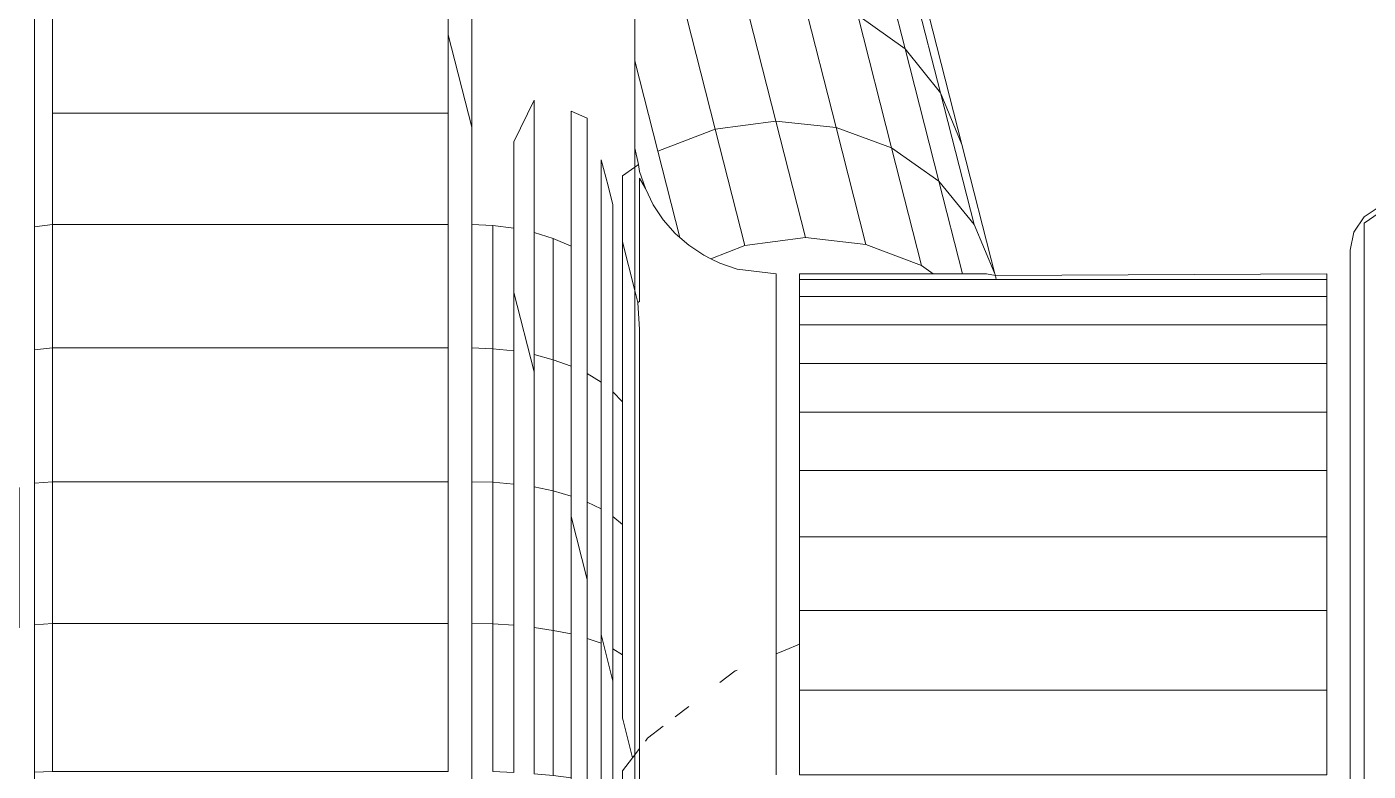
# Model space of a CAD drawing. Header units: millimetres. Extents: x 81693 to 98868, y 6565 to 11437.
# Drawn here: x 82773.831 to 82776.68, y 9038.367 to 9039.947 of the extents above; entities that cross this region are included whole.
import ezdxf

# ---------------------------------------------------------------- set-up
doc = ezdxf.new("R2010")
doc.units = ezdxf.units.MM
doc.layers.add('Moveis', color=1, linetype='Continuous', lineweight=9)
doc.layers.add('Parede Baixa', color=5, linetype='Continuous', lineweight=50)
doc.layers.add('Piso', color=55, linetype='Continuous')

# ---------------------------------------------------------------- blocks, each defined once
blk = doc.blocks.new('o')
at = {"layer": 'Moveis'}
for p, q in [((12553.032, 3257.1479), (12553.032, 3251.9879)), ((12553.3786, 3255.2505), (12553.3786, 3254.0492)), ((12554.8986, 3252.9781), (12554.8986, 3254.39)), ((12554.9279, 3254.2567), (12554.9279, 3254.0547)), ((12553.3321, 3254.1169), (12553.3321, 3253.8928)), ((12553.6786, 3253.9122), (12553.6786, 3254.092)), ((12553.7286, 3253.9122), (12553.7286, 3254.092)), ((12554.8486, 3253.9122), (12554.8486, 3254.092)), ((12552.103, 3253.773), (12552.103, 3254.0859)), ((12552.982, 3253.7706), (12552.982, 3254.0844)), ((12553.3522, 3254.0836), (12553.3737, 3254.0556)), ((12553.3737, 3254.0556), (12553.3535, 3253.9767)), ((12553.3737, 3254.0556), (12553.3786, 3254.0492)), ((12553.3786, 3254.0492), (12553.3885, 3254.0362)), ((12553.3786, 3254.0492), (12553.3786, 3253.0635)), ((12554.9279, 3254.0547), (12554.9279, 3253.8608)), ((12553.4009, 3254.0201), (12553.4055, 3254.0141)), ((12553.4055, 3254.0141), (12553.4391, 3253.9883)), ((12553.3535, 3253.9767), (12553.3522, 3253.9714)), ((12553.4644, 3253.9689), (12553.4932, 3253.9468)), ((12553.3321, 3253.8928), (12553.3069, 3253.7941)), ((12553.5594, 3253.896), (12553.5917, 3253.8712)), ((12553.6786, 3253.8352), (12553.6786, 3253.9122)), ((12553.7286, 3253.8145), (12553.7286, 3253.9122)), ((12554.8486, 3253.7427), (12554.8486, 3253.9122)), ((12553.5917, 3253.8712), (12553.5957, 3253.8695)), ((12553.6786, 3253.8352), (12553.6979, 3253.8272)), ((12553.6786, 3253.7515), (12553.6786, 3253.8352)), ((12554.9279, 3253.8608), (12554.9279, 3253.6781)), ((12553.6979, 3253.8272), (12553.7286, 3253.8145)), ((12553.7286, 3253.8145), (12553.7286, 3253.7615)), ((12552.103, 3253.4726), (12552.103, 3253.773)), ((12552.982, 3253.4694), (12552.982, 3253.7706)), ((12553.6786, 3253.7427), (12553.6786, 3253.7515)), ((12553.7286, 3253.7615), (12553.7286, 3253.7427)), ((12553.6786, 3253.6093), (12553.6786, 3253.7427)), ((12553.7286, 3253.5896), (12553.7286, 3253.7427)), ((12554.8486, 3253.5862), (12554.8486, 3253.7427)), ((12553.243, 3253.5433), (12553.2771, 3253.6769)), ((12554.9279, 3253.6781), (12554.9279, 3253.5093)), ((12553.6786, 3253.5862), (12553.6786, 3253.6093)), ((12553.6786, 3253.4453), (12553.6786, 3253.5862)), ((12553.7286, 3253.5862), (12553.7286, 3253.5896)), ((12553.7286, 3253.4453), (12553.7286, 3253.5862)), ((12554.8486, 3253.4453), (12554.8486, 3253.5862)), ((12554.9279, 3253.5093), (12554.9279, 3253.3573)), ((12552.103, 3253.1895), (12552.103, 3253.4726)), ((12552.982, 3253.1854), (12552.982, 3253.4694)), ((12553.6786, 3253.4119), (12553.6786, 3253.4453)), ((12553.7286, 3253.424), (12553.7286, 3253.4453)), ((12554.8486, 3253.322), (12554.8486, 3253.4453)), ((12553.6786, 3253.322), (12553.6786, 3253.4119)), ((12553.7286, 3253.3943), (12553.7286, 3253.424)), ((12553.7286, 3253.322), (12553.7286, 3253.3943)), ((12554.9279, 3253.3573), (12554.9279, 3253.2244)), ((12553.6786, 3253.2281), (12553.6786, 3253.322)), ((12553.7286, 3253.2184), (12553.7286, 3253.322)), ((12554.8486, 3253.2184), (12554.8486, 3253.322)), ((12553.1217, 3253.0679), (12553.1646, 3253.2362)), ((12553.6786, 3253.2184), (12553.6786, 3253.2281)), ((12553.6786, 3253.1918), (12553.6786, 3253.2184)), ((12553.7286, 3253.1853), (12553.7286, 3253.2184)), ((12554.8486, 3253.136), (12554.8486, 3253.2184)), ((12554.9279, 3253.2244), (12554.9279, 3253.1126)), ((12552.103, 3252.9282), (12552.103, 3253.1895)), ((12552.982, 3252.9233), (12552.982, 3253.1854)), ((12553.6786, 3253.136), (12553.6786, 3253.1918)), ((12553.7286, 3253.136), (12553.7286, 3253.1853)), ((12553.6786, 3253.0763), (12553.6786, 3253.136)), ((12553.7286, 3253.0763), (12553.7286, 3253.136)), ((12554.8486, 3253.0763), (12554.8486, 3253.136)), ((12554.9279, 3253.1126), (12554.9279, 3253.0238)), ((12553.6786, 3253.04), (12553.6786, 3253.0763)), ((12553.7286, 3253.04), (12553.7286, 3253.0763)), ((12554.8486, 3253.04), (12554.8486, 3253.0763)), ((12553.3786, 3252.8016), (12553.3786, 3253.0635)), ((12553.6786, 3253.0279), (12553.6786, 3253.04)), ((12553.7286, 3253.0279), (12553.7286, 3253.04)), ((12554.1466, 3253.04), (12554.1445, 3253.0318)), ((12554.8486, 3253.0279), (12554.8486, 3253.04)), ((12553.5957, 3253.0179), (12553.5594, 3253.0056)), ((12553.6259, 3253.0215), (12553.5957, 3253.0179)), ((12553.6786, 3253.0279), (12553.6259, 3253.0215)), ((12553.761, 3253.0279), (12553.7286, 3253.0279)), ((12553.8855, 3253.0279), (12553.761, 3253.0279)), ((12553.9924, 3253.0279), (12553.8855, 3253.0279)), ((12554.0122, 3253.0279), (12553.9924, 3253.0279)), ((12554.0744, 3253.0279), (12554.0122, 3253.0279)), ((12554.1435, 3253.0279), (12554.0735, 3252.7536)), ((12554.1259, 3253.0279), (12554.0744, 3253.0279)), ((12554.1445, 3253.0318), (12554.1259, 3253.0279)), ((12554.1435, 3253.0279), (12554.1445, 3253.0318)), ((12554.8486, 3253.0279), (12554.1445, 3253.0318)), ((12554.9279, 3253.0238), (12554.9279, 3252.9594)), ((12553.525, 3252.9886), (12553.4932, 3252.9673)), ((12553.54, 3252.996), (12553.525, 3252.9886)), ((12553.5594, 3253.0056), (12553.54, 3252.996)), ((12553.4743, 3252.9508), (12553.4644, 3252.9421)), ((12553.4932, 3252.9673), (12553.4743, 3252.9508)), ((12554.8986, 3252.9781), (12554.9062, 3252.9397)), ((12554.9279, 3252.9594), (12554.9279, 3252.9203)), ((12552.103, 3252.6927), (12552.103, 3252.9282)), ((12552.982, 3252.6871), (12552.982, 3252.9233)), ((12553.032, 3252.9233), (12553.0772, 3252.9252)), ((12553.4644, 3252.9421), (12553.4391, 3252.9133)), ((12554.9062, 3252.9397), (12554.9279, 3252.9072)), ((12553.4391, 3252.9133), (12553.4178, 3252.8814)), ((12554.9279, 3252.9072), (12554.9603, 3252.8855)), ((12553.4178, 3252.8814), (12553.4009, 3252.847)), ((12553.4009, 3252.847), (12553.3885, 3252.8107)), ((12553.3885, 3252.8107), (12553.3866, 3252.796)), ((12553.3786, 3252.761), (12553.3786, 3252.8016)), ((12553.3866, 3252.796), (12553.3786, 3252.761)), ((12553.3786, 3252.761), (12553.3786, 3252.5756)), ((12553.9478, 3252.2607), (12554.0735, 3252.7536)), ((12553.032, 3252.7164), (12552.982, 3252.5204)), ((12553.2771, 3252.6972), (12553.243, 3252.6824)), ((12552.103, 3252.4868), (12552.103, 3252.6927)), ((12552.982, 3252.5204), (12552.982, 3252.6871)), ((12553.3786, 3252.4756), (12553.3786, 3252.5756)), ((12552.982, 3252.4806), (12552.982, 3252.5204))]:
    blk.add_line(p, q, dxfattribs=at)
for points, invisible_edges in [([(12552.0706, 3253.7797), (12552.103, 3257.1402), (12552.0706, 3253.4819)], 3), ([(12552.982, 3254.0844), (12553.032, 3257.1479), (12552.982, 3253.7706)], 3), ([(12552.982, 3254.0844), (12553.032, 3257.1479), (12552.982, 3253.7706)], 3), ([(12552.982, 3254.0844), (12553.032, 3257.1479), (12552.982, 3253.7706)], 3), ([(12552.982, 3254.0844), (12553.032, 3257.1479), (12552.982, 3253.7706)], 3), ([(12552.982, 3254.0844), (12553.032, 3257.1479), (12552.982, 3253.7706)], 3), ([(12553.1217, 3254.0866), (12553.1217, 3257.0554), (12553.1217, 3253.7743)], 3), ([(12553.1217, 3253.7743), (12553.1217, 3257.0554), (12553.1217, 3253.4744)], 3), ([(12552.103, 3255.3628), (12552.103, 3253.1895), (12552.103, 3255.6631)], 3), ([(12552.103, 3253.1895), (12552.103, 3255.3628), (12552.103, 3253.4726)], 3), ([(12552.103, 3253.4726), (12552.103, 3255.3628), (12552.103, 3255.0499)], 13), ([(12553.3885, 3255.2635), (12553.3786, 3254.0492), (12553.3786, 3255.2505)], 1), ([(12553.3737, 3254.0556), (12553.3786, 3255.2505), (12553.3786, 3254.0492)], 1), ([(12552.103, 3253.4726), (12552.103, 3255.0499), (12552.103, 3254.7294)], 13), ([(12552.103, 3253.4726), (12552.103, 3254.7294), (12552.103, 3254.4064)], 13), ([(12554.9279, 3254.5543), (12554.9279, 3253.1126), (12554.9098, 3254.4171)], 3), ([(12554.9279, 3253.1126), (12554.9279, 3254.5543), (12554.9279, 3253.2244)], 3), ([(12554.9279, 3253.2244), (12554.9279, 3254.5543), (12554.9279, 3254.4636)], 13), ([(12554.9279, 3253.2244), (12554.9279, 3254.4636), (12554.9279, 3254.2567)], 13), ([(12553.3786, 3254.0492), (12553.3885, 3254.4575), (12553.3885, 3254.0362)], 3), ([(12553.3885, 3254.0362), (12553.3885, 3254.4575), (12553.3885, 3254.2386)], 1), ([(12552.103, 3253.4726), (12552.103, 3254.4064), (12552.103, 3254.0859)], 13), ([(12553.3522, 3254.4193), (12553.3522, 3254.0836), (12553.3522, 3254.1245)], 1), ([(12553.3522, 3254.0836), (12553.3522, 3254.4193), (12553.3737, 3254.0556)], 3), ([(12554.9062, 3252.9397), (12554.8986, 3254.39), (12554.9098, 3254.4171)], 13), ([(12554.9062, 3252.9397), (12554.9098, 3254.4171), (12554.9279, 3252.9072)], 3), ([(12554.8486, 3254.092), (12554.8986, 3254.39), (12554.8486, 3253.9122)], 3), ([(12554.8486, 3253.9122), (12554.8986, 3254.39), (12554.8986, 3252.9781)], 13), ([(12554.8486, 3254.092), (12554.8986, 3254.39), (12554.8486, 3253.9122)], 3), ([(12554.8486, 3253.9122), (12554.8986, 3254.39), (12554.8986, 3252.9781)], 13), ([(12554.8486, 3254.092), (12554.8986, 3254.39), (12554.8486, 3253.9122)], 3), ([(12554.8486, 3253.9122), (12554.8986, 3254.39), (12554.8986, 3252.9781)], 13), ([(12554.8486, 3254.092), (12554.8986, 3254.39), (12554.8486, 3253.9122)], 3), ([(12554.8486, 3253.9122), (12554.8986, 3254.39), (12554.8986, 3252.9781)], 13), ([(12554.8486, 3254.092), (12554.8986, 3254.39), (12554.8486, 3253.9122)], 3), ([(12554.8486, 3253.9122), (12554.8986, 3254.39), (12554.8986, 3252.9781)], 13), ([(12554.8986, 3254.39), (12554.9062, 3252.9397), (12554.8986, 3252.9781)], 1), ([(12553.243, 3254.2477), (12553.243, 3253.7927), (12553.243, 3254.0979)], 1), ([(12553.243, 3253.7927), (12553.243, 3254.2477), (12553.2626, 3254.2003)], 13), ([(12554.9279, 3254.0547), (12554.9279, 3253.8608), (12554.9279, 3254.2567)], 2), ([(12553.2053, 3254.0931), (12553.1646, 3253.7788), (12553.1646, 3254.0894)], 1), ([(12553.1646, 3253.7788), (12553.2053, 3254.0931), (12553.2053, 3253.785)], 1), ([(12553.243, 3254.0979), (12553.2053, 3253.785), (12553.2053, 3254.0931)], 1), ([(12553.2053, 3253.785), (12553.243, 3254.0979), (12553.243, 3253.7927)], 1), ([(12553.3069, 3254.1098), (12553.2771, 3253.802), (12553.2771, 3254.1035)], 1), ([(12553.2771, 3253.802), (12553.3069, 3254.1098), (12553.3069, 3253.8125)], 1), ([(12553.2771, 3253.6769), (12553.2771, 3254.1035), (12553.2771, 3253.802)], 1), ([(12553.3069, 3254.1098), (12553.3321, 3254.1169), (12553.3069, 3253.8125)], 3), ([(12553.3069, 3253.8125), (12553.3321, 3254.1169), (12553.3069, 3253.7941)], 3), ([(12553.3069, 3253.7941), (12553.3321, 3254.1169), (12553.3321, 3253.8928)], 1), ([(12554.8486, 3254.092), (12553.7286, 3253.9122), (12553.7286, 3254.092)], 1), ([(12553.7286, 3253.9122), (12554.8486, 3254.092), (12554.8486, 3253.9122)], 1), ([(12552.1413, 3254.0844), (12552.103, 3253.773), (12552.103, 3254.0859)], 1), ([(12552.103, 3253.4726), (12552.103, 3254.0859), (12552.103, 3253.773)], 1), ([(12552.103, 3253.773), (12552.1413, 3254.0844), (12552.1413, 3253.7706)], 1), ([(12552.982, 3254.0844), (12552.1413, 3253.7706), (12552.1413, 3254.0844)], 1), ([(12552.1413, 3253.7706), (12552.982, 3254.0844), (12552.982, 3253.7706)], 1), ([(12553.032, 3253.7706), (12553.0772, 3254.085), (12553.0772, 3253.7715)], 1), ([(12553.1217, 3254.0866), (12553.0772, 3253.7715), (12553.0772, 3254.085)], 1), ([(12553.0772, 3253.7715), (12553.1217, 3254.0866), (12553.1217, 3253.7743)], 1), ([(12553.1646, 3254.0894), (12553.1646, 3253.4806), (12553.1646, 3253.2362)], 13), ([(12553.1646, 3253.4806), (12553.1646, 3254.0894), (12553.1646, 3253.7788)], 1), ([(12553.3786, 3253.0635), (12553.3535, 3253.9767), (12553.3737, 3254.0556)], 13), ([(12553.3786, 3253.0635), (12553.3737, 3254.0556), (12553.3786, 3254.0492)], 1), ([(12553.3786, 3254.0492), (12553.3851, 3253.0892), (12553.3786, 3253.0635)], 1), ([(12553.3851, 3253.0892), (12553.3786, 3254.0492), (12553.3885, 3254.0362)], 13), ([(12553.3851, 3253.0892), (12553.3885, 3254.0362), (12553.3885, 3253.1463)], 3), ([(12553.3885, 3253.4478), (12553.3885, 3254.0362), (12553.3885, 3254.0249)], 13), ([(12553.3885, 3253.4478), (12553.3885, 3254.0249), (12553.3885, 3253.8197)], 13), ([(12553.3535, 3253.9767), (12553.3522, 3253.8367), (12553.3522, 3253.9714)], 1), ([(12553.3522, 3253.8367), (12553.3535, 3253.9767), (12553.3522, 3253.5605)], 3), ([(12553.3522, 3253.5605), (12553.3535, 3253.9767), (12553.3522, 3253.3001)], 3), ([(12553.3321, 3253.8928), (12553.3069, 3253.5271), (12553.3069, 3253.7941)], 1), ([(12553.3069, 3253.5271), (12553.3321, 3253.8928), (12553.3069, 3253.2581)], 3), ([(12553.3321, 3253.0338), (12553.3321, 3253.8928), (12553.3321, 3253.2783)], 3), ([(12553.3321, 3253.2783), (12553.3321, 3253.8928), (12553.3321, 3253.5431)], 3), ([(12553.3321, 3253.5431), (12553.3321, 3253.8928), (12553.3321, 3253.8242)], 1), ([(12554.8486, 3253.9122), (12553.7286, 3253.8145), (12553.7286, 3253.9122)], 1), ([(12553.7286, 3253.8145), (12554.8486, 3253.9122), (12553.7286, 3253.7615)], 3), ([(12553.7286, 3253.7615), (12554.8486, 3253.9122), (12553.7286, 3253.7427)], 3), ([(12553.7286, 3253.7427), (12554.8486, 3253.9122), (12554.8486, 3253.7427)], 1), ([(12554.8486, 3253.4453), (12554.8486, 3253.7427), (12554.8486, 3253.9122)], 13), ([(12554.8486, 3253.4453), (12554.8486, 3253.7427), (12554.8486, 3253.9122)], 13), ([(12554.8486, 3253.4453), (12554.8486, 3253.7427), (12554.8486, 3253.9122)], 13), ([(12554.8486, 3253.4453), (12554.8486, 3253.7427), (12554.8486, 3253.9122)], 13), ([(12554.8486, 3253.4453), (12554.8486, 3253.7427), (12554.8486, 3253.9122)], 13), ([(12553.3522, 3253.8367), (12553.3321, 3253.5431), (12553.3321, 3253.8242)], 1), ([(12553.3321, 3253.5431), (12553.3522, 3253.8367), (12553.3522, 3253.5605)], 1), ([(12554.9279, 3253.2244), (12554.9279, 3253.8608), (12554.9279, 3253.6781)], 13), ([(12553.3069, 3253.5271), (12553.2771, 3253.802), (12553.3069, 3253.8125)], 13), ([(12553.3069, 3253.5271), (12553.3069, 3253.8125), (12553.3069, 3253.7941)], 1), ([(12553.3885, 3253.4478), (12553.3885, 3253.8197), (12553.3885, 3253.6264)], 1), ([(12553.2053, 3253.785), (12553.1646, 3253.4806), (12553.1646, 3253.7788)], 1), ([(12553.1646, 3253.4806), (12553.2053, 3253.785), (12553.2053, 3253.4891)], 1), ([(12553.243, 3253.7927), (12553.2053, 3253.4891), (12553.2053, 3253.785)], 1), ([(12553.2053, 3253.4891), (12553.243, 3253.7927), (12553.243, 3253.5433)], 13), ([(12553.243, 3253.7927), (12553.2771, 3253.6769), (12553.243, 3253.5433)], 1), ([(12553.3069, 3253.5271), (12553.2771, 3253.6769), (12553.2771, 3253.802)], 13), ([(12552.1413, 3253.7706), (12552.103, 3253.4726), (12552.103, 3253.773)], 1), ([(12552.103, 3253.4726), (12552.1413, 3253.7706), (12552.1413, 3253.4694)], 1), ([(12552.1413, 3253.7706), (12552.982, 3253.4694), (12552.1413, 3253.4694)], 1), ([(12552.982, 3253.4694), (12552.1413, 3253.7706), (12552.982, 3253.7706)], 1), ([(12552.982, 3252.5204), (12552.982, 3253.4694), (12552.982, 3253.7706)], 13), ([(12552.982, 3252.5204), (12552.982, 3253.7706), (12553.032, 3252.7164)], 3), ([(12552.982, 3252.5204), (12552.982, 3253.4694), (12552.982, 3253.7706)], 13), ([(12552.982, 3252.5204), (12552.982, 3253.7706), (12553.032, 3252.7164)], 3), ([(12552.982, 3252.5204), (12552.982, 3253.4694), (12552.982, 3253.7706)], 13), ([(12552.982, 3252.5204), (12552.982, 3253.7706), (12553.032, 3252.7164)], 3), ([(12552.982, 3252.5204), (12552.982, 3253.4694), (12552.982, 3253.7706)], 13), ([(12552.982, 3252.5204), (12552.982, 3253.7706), (12553.032, 3252.7164)], 3), ([(12552.982, 3252.5204), (12552.982, 3253.4694), (12552.982, 3253.7706)], 13), ([(12552.982, 3252.5204), (12552.982, 3253.7706), (12553.032, 3252.7164)], 3), ([(12553.032, 3253.4694), (12553.0772, 3253.7715), (12553.0772, 3253.4706)], 1), ([(12553.1217, 3253.4744), (12553.0772, 3253.7715), (12553.1217, 3253.7743)], 1), ([(12553.0772, 3253.7715), (12553.1217, 3253.4744), (12553.0772, 3253.4706)], 1), ([(12554.8486, 3253.7427), (12553.7286, 3253.5896), (12553.7286, 3253.7427)], 1), ([(12553.7286, 3253.5896), (12554.8486, 3253.7427), (12553.7286, 3253.5862)], 3), ([(12553.7286, 3253.5862), (12554.8486, 3253.7427), (12554.8486, 3253.5862)], 1), ([(12554.8486, 3253.7427), (12554.8486, 3253.4453), (12554.8486, 3253.5862)], 1), ([(12554.8486, 3253.7427), (12554.8486, 3253.4453), (12554.8486, 3253.5862)], 1), ([(12554.8486, 3253.7427), (12554.8486, 3253.4453), (12554.8486, 3253.5862)], 1), ([(12554.8486, 3253.7427), (12554.8486, 3253.4453), (12554.8486, 3253.5862)], 1), ([(12554.8486, 3253.7427), (12554.8486, 3253.4453), (12554.8486, 3253.5862)], 1), ([(12553.243, 3253.2238), (12553.243, 3253.5433), (12553.2771, 3253.6769)], 13), ([(12553.243, 3253.2238), (12553.2771, 3253.6769), (12553.2771, 3253.5126)], 13), ([(12553.2771, 3253.6769), (12553.3069, 3253.5271), (12553.2771, 3253.5126)], 1), ([(12554.9279, 3253.2244), (12554.9279, 3253.6781), (12554.9279, 3253.5093)], 13), ([(12553.7286, 3253.5862), (12554.8486, 3253.4453), (12553.7286, 3253.4453)], 1), ([(12554.8486, 3253.4453), (12553.7286, 3253.5862), (12554.8486, 3253.5862)], 1), ([(12553.3522, 3253.3001), (12553.3321, 3253.5431), (12553.3522, 3253.5605)], 1), ([(12553.2053, 3253.4891), (12553.243, 3253.5433), (12553.243, 3253.4999)], 1), ([(12553.243, 3253.5433), (12553.243, 3253.2238), (12553.243, 3253.4999)], 1), ([(12553.3069, 3253.5271), (12553.2771, 3253.2398), (12553.2771, 3253.5126)], 1), ([(12553.2771, 3253.2398), (12553.3069, 3253.5271), (12553.3069, 3253.2581)], 1), ([(12553.3321, 3253.5431), (12553.3522, 3253.3001), (12553.3321, 3253.2783)], 1), ([(12553.243, 3253.2238), (12553.2053, 3253.4891), (12553.243, 3253.4999)], 1), ([(12553.2771, 3253.2398), (12553.2771, 3252.988), (12553.2771, 3253.5126)], 2), ([(12554.9279, 3253.2244), (12554.9279, 3253.5093), (12554.9279, 3253.3573)], 1), ([(12552.0706, 3252.0172), (12552.0706, 3253.4819), (12552.103, 3251.9955)], 3), ([(12552.103, 3253.4726), (12552.1413, 3253.1854), (12552.103, 3253.1895)], 1), ([(12552.1413, 3253.1854), (12552.103, 3253.4726), (12552.1413, 3253.4694)], 1), ([(12552.1413, 3253.4694), (12552.982, 3253.1854), (12552.1413, 3253.1854)], 1), ([(12552.982, 3253.1854), (12552.1413, 3253.4694), (12552.982, 3253.4694)], 1), ([(12552.982, 3253.4694), (12552.982, 3252.9233), (12552.982, 3253.1854)], 1), ([(12552.982, 3253.4694), (12552.982, 3252.9233), (12552.982, 3253.1854)], 1), ([(12552.982, 3253.4694), (12552.982, 3252.9233), (12552.982, 3253.1854)], 1), ([(12552.982, 3253.4694), (12552.982, 3252.9233), (12552.982, 3253.1854)], 1), ([(12552.982, 3253.4694), (12552.982, 3252.9233), (12552.982, 3253.1854)], 1), ([(12553.0772, 3253.187), (12553.032, 3253.4694), (12553.0772, 3253.4706)], 1), ([(12553.1217, 3253.1918), (12553.0772, 3253.4706), (12553.1217, 3253.4744)], 1), ([(12553.0772, 3253.4706), (12553.1217, 3253.1918), (12553.0772, 3253.187)], 1), ([(12553.1646, 3253.2362), (12553.1217, 3253.1918), (12553.1217, 3253.4744)], 13), ([(12553.2053, 3253.2103), (12553.1646, 3253.4806), (12553.2053, 3253.4891)], 1), ([(12553.2053, 3253.2103), (12553.1646, 3253.2362), (12553.1646, 3253.4806)], 13), ([(12553.2053, 3253.4891), (12553.243, 3253.2238), (12553.2053, 3253.2103)], 1), ([(12553.3885, 3253.1463), (12553.3885, 3253.4478), (12553.3885, 3253.287)], 1), ([(12554.8486, 3253.4453), (12553.7286, 3253.424), (12553.7286, 3253.4453)], 1), ([(12553.7286, 3253.424), (12554.8486, 3253.4453), (12553.7286, 3253.3943)], 3), ([(12553.7286, 3253.3943), (12554.8486, 3253.4453), (12553.7286, 3253.322)], 3), ([(12553.7286, 3253.322), (12554.8486, 3253.4453), (12554.8486, 3253.322)], 1), ([(12554.8486, 3253.4453), (12554.8486, 3253.2184), (12554.8486, 3253.322)], 1), ([(12554.8486, 3253.0763), (12554.8486, 3253.4453), (12554.8486, 3253.04)], 3), ([(12554.8486, 3253.4453), (12554.8486, 3253.2184), (12554.8486, 3253.322)], 1), ([(12554.8486, 3253.0763), (12554.8486, 3253.4453), (12554.8486, 3253.04)], 3), ([(12554.8486, 3253.4453), (12554.8486, 3253.2184), (12554.8486, 3253.322)], 1), ([(12554.8486, 3253.0763), (12554.8486, 3253.4453), (12554.8486, 3253.04)], 3), ([(12554.8486, 3253.4453), (12554.8486, 3253.2184), (12554.8486, 3253.322)], 1), ([(12554.8486, 3253.0763), (12554.8486, 3253.4453), (12554.8486, 3253.04)], 3), ([(12554.8486, 3253.4453), (12554.8486, 3253.2184), (12554.8486, 3253.322)], 1), ([(12554.8486, 3253.0763), (12554.8486, 3253.4453), (12554.8486, 3253.04)], 3), ([(12553.7286, 3253.322), (12554.8486, 3253.2184), (12553.7286, 3253.2184)], 1), ([(12554.8486, 3253.2184), (12553.7286, 3253.322), (12554.8486, 3253.322)], 1), ([(12553.3522, 3253.3001), (12553.3522, 3252.9601), (12553.3522, 3253.0597)], 1), ([(12553.3522, 3252.9601), (12553.3522, 3253.3001), (12553.3786, 3253.0635)], 3), ([(12553.1217, 3252.7474), (12553.1217, 3253.0679), (12553.1646, 3253.2362)], 13), ([(12553.1217, 3252.7474), (12553.1646, 3253.2362), (12553.1646, 3253.1996)], 13), ([(12553.1217, 3253.1918), (12553.1646, 3253.2362), (12553.1217, 3253.0679)], 1), ([(12553.1646, 3253.2362), (12553.2053, 3253.2103), (12553.1646, 3253.1996)], 1), ([(12553.3069, 3253.2581), (12553.3069, 3252.786), (12553.3069, 3253.0097)], 1), ([(12553.3069, 3252.786), (12553.3069, 3253.2581), (12553.3218, 3252.8409)], 3), ([(12553.2053, 3253.2103), (12553.1646, 3252.9401), (12553.1646, 3253.1996)], 1), ([(12553.1646, 3252.9401), (12553.2053, 3253.2103), (12553.2053, 3252.9529)], 1), ([(12553.243, 3253.2238), (12553.2053, 3252.9529), (12553.2053, 3253.2103)], 1), ([(12553.2053, 3252.9529), (12553.243, 3253.2238), (12553.243, 3252.969)], 1), ([(12553.243, 3253.2238), (12553.243, 3252.7393), (12553.243, 3252.969)], 1), ([(12553.243, 3252.7393), (12553.243, 3253.2238), (12553.243, 3252.6824)], 3), ([(12553.243, 3252.6824), (12553.243, 3253.2238), (12553.2771, 3252.6972)], 3), ([(12554.8486, 3253.2184), (12553.7286, 3253.1853), (12553.7286, 3253.2184)], 1), ([(12553.7286, 3253.1853), (12554.8486, 3253.2184), (12553.7286, 3253.136)], 3), ([(12553.7286, 3253.136), (12554.8486, 3253.2184), (12554.8486, 3253.136)], 1), ([(12554.8486, 3253.0763), (12554.8486, 3253.136), (12554.8486, 3253.2184)], 12), ([(12554.8486, 3253.0763), (12554.8486, 3253.136), (12554.8486, 3253.2184)], 12), ([(12554.8486, 3253.0763), (12554.8486, 3253.136), (12554.8486, 3253.2184)], 12), ([(12554.8486, 3253.0763), (12554.8486, 3253.136), (12554.8486, 3253.2184)], 12), ([(12554.8486, 3253.0763), (12554.8486, 3253.136), (12554.8486, 3253.2184)], 12), ([(12552.1413, 3253.1854), (12552.103, 3252.9282), (12552.103, 3253.1895)], 1), ([(12552.103, 3252.6927), (12552.103, 3253.1895), (12552.103, 3252.9282)], 1), ([(12552.103, 3252.9282), (12552.1413, 3253.1854), (12552.1413, 3252.9233)], 1), ([(12552.982, 3253.1854), (12552.1413, 3252.9233), (12552.1413, 3253.1854)], 1), ([(12552.1413, 3252.9233), (12552.982, 3253.1854), (12552.982, 3252.9233)], 1), ([(12553.0772, 3252.9252), (12553.032, 3253.1854), (12553.0772, 3253.187)], 1), ([(12553.1217, 3253.1918), (12553.0772, 3252.9252), (12553.0772, 3253.187)], 1), ([(12553.0772, 3252.9252), (12553.1217, 3253.1918), (12553.1217, 3253.0679)], 13), ([(12553.1646, 3252.7064), (12553.1646, 3253.1996), (12553.1646, 3252.9401)], 1), ([(12553.7286, 3253.136), (12554.8486, 3253.0763), (12553.7286, 3253.0763)], 1), ([(12554.8486, 3253.0763), (12553.7286, 3253.136), (12554.8486, 3253.136)], 1), ([(12554.9279, 3252.9072), (12554.9279, 3253.1126), (12554.9279, 3253.0238)], 13), ([(12553.0772, 3252.9252), (12553.1217, 3253.0679), (12553.1217, 3252.9308)], 1), ([(12553.1217, 3253.0679), (12553.1217, 3252.7474), (12553.1217, 3252.9308)], 1), ([(12553.3851, 3253.0892), (12553.3786, 3252.8016), (12553.3786, 3253.0635)], 1), ([(12553.3786, 3252.8016), (12553.3851, 3253.0892), (12553.3866, 3252.796)], 3), ([(12553.3866, 3252.796), (12553.3851, 3253.0892), (12553.3885, 3253.0868)], 13), ([(12553.3866, 3252.796), (12553.3885, 3253.0868), (12553.3885, 3252.8107)], 3), ([(12553.3885, 3252.8107), (12553.3885, 3253.0868), (12553.3885, 3253.0281)], 13), ([(12554.8486, 3253.0763), (12553.7286, 3253.04), (12553.7286, 3253.0763)], 1), ([(12553.7286, 3253.04), (12554.8486, 3253.0763), (12553.7641, 3253.04)], 3), ([(12553.7641, 3253.04), (12554.8486, 3253.0763), (12553.8886, 3253.04)], 3), ([(12553.8886, 3253.04), (12554.8486, 3253.0763), (12553.9955, 3253.04)], 3), ([(12553.9955, 3253.04), (12554.8486, 3253.0763), (12554.0291, 3253.04)], 3), ([(12554.0291, 3253.04), (12554.8486, 3253.0763), (12554.0775, 3253.04)], 3), ([(12554.0775, 3253.04), (12554.8486, 3253.0763), (12554.129, 3253.04)], 3), ([(12554.129, 3253.04), (12554.8486, 3253.0763), (12554.1466, 3253.04)], 3), ([(12554.1466, 3253.04), (12554.8486, 3253.0763), (12554.8486, 3253.04)], 1), ([(12553.3786, 3253.0635), (12553.3522, 3252.8431), (12553.3522, 3252.9601)], 1), ([(12553.3522, 3252.8431), (12553.3786, 3253.0635), (12553.3522, 3252.8199)], 3), ([(12553.3522, 3252.8199), (12553.3786, 3253.0635), (12553.3786, 3252.8016)], 1), ([(12554.1466, 3253.04), (12554.8486, 3253.0279), (12554.1445, 3253.0318)], 1), ([(12554.8486, 3253.0279), (12554.1466, 3253.04), (12554.8486, 3253.04)], 1), ([(12554.9062, 3252.9397), (12554.8486, 3253.0279), (12554.8486, 3253.04)], 13), ([(12554.9062, 3252.9397), (12554.8486, 3253.04), (12554.8986, 3252.9781)], 3), ([(12554.9062, 3252.9397), (12554.8486, 3253.0279), (12554.8486, 3253.04)], 13), ([(12554.9062, 3252.9397), (12554.8486, 3253.04), (12554.8986, 3252.9781)], 3), ([(12554.9062, 3252.9397), (12554.8486, 3253.0279), (12554.8486, 3253.04)], 13), ([(12554.9062, 3252.9397), (12554.8486, 3253.04), (12554.8986, 3252.9781)], 3), ([(12554.9062, 3252.9397), (12554.8486, 3253.0279), (12554.8486, 3253.04)], 13), ([(12554.9062, 3252.9397), (12554.8486, 3253.04), (12554.8986, 3252.9781)], 3), ([(12554.9062, 3252.9397), (12554.8486, 3253.0279), (12554.8486, 3253.04)], 13), ([(12554.9062, 3252.9397), (12554.8486, 3253.04), (12554.8986, 3252.9781)], 3), ([(12553.3321, 3252.8815), (12553.3218, 3252.8409), (12553.3321, 3253.0338)], 2), ([(12553.3885, 3252.9341), (12553.3885, 3252.8659), (12553.3885, 3253.0281)], 2), ([(12553.9242, 3252.7608), (12553.8696, 3252.9656), (12553.9879, 3253.0104)], 1), ([(12553.9879, 3253.0104), (12554.0242, 3252.8311), (12553.9242, 3252.7608)], 1), ([(12554.0242, 3252.8311), (12553.9879, 3253.0104), (12554.0122, 3253.0279)], 13), ([(12554.0242, 3252.8311), (12554.0122, 3253.0279), (12554.0744, 3253.0279)], 1), ([(12557.2274, 3250.7077), (12554.0735, 3252.7536), (12554.1435, 3253.0279)], 13), ([(12557.2274, 3250.7077), (12554.0735, 3252.7536), (12554.1435, 3253.0279)], 13), ([(12557.2274, 3250.7077), (12554.0735, 3252.7536), (12554.1435, 3253.0279)], 13), ([(12557.2274, 3250.7077), (12554.0735, 3252.7536), (12554.1435, 3253.0279)], 13), ([(12557.2274, 3250.7077), (12554.0735, 3252.7536), (12554.1435, 3253.0279)], 13), ([(12554.0735, 3252.7536), (12554.0993, 3252.9236), (12554.1435, 3253.0279)], 1), ([(12557.2274, 3250.7077), (12554.1435, 3253.0279), (12554.1445, 3253.0318)], 13), ([(12557.2274, 3250.7077), (12554.1435, 3253.0279), (12554.1445, 3253.0318)], 13), ([(12557.2274, 3250.7077), (12554.1435, 3253.0279), (12554.1445, 3253.0318)], 13), ([(12557.2274, 3250.7077), (12554.1435, 3253.0279), (12554.1445, 3253.0318)], 13), ([(12557.2274, 3250.7077), (12554.1435, 3253.0279), (12554.1445, 3253.0318)], 13), ([(12554.9279, 3252.9072), (12554.1445, 3253.0318), (12554.9062, 3252.9397)], 3), ([(12554.9062, 3252.9397), (12554.1445, 3253.0318), (12554.8486, 3253.0279)], 13), ([(12554.9279, 3252.9072), (12554.1445, 3253.0318), (12554.9062, 3252.9397)], 3), ([(12554.9062, 3252.9397), (12554.1445, 3253.0318), (12554.8486, 3253.0279)], 13), ([(12554.9279, 3252.9072), (12554.1445, 3253.0318), (12554.9062, 3252.9397)], 3), ([(12554.9062, 3252.9397), (12554.1445, 3253.0318), (12554.8486, 3253.0279)], 13), ([(12554.9279, 3252.9072), (12554.1445, 3253.0318), (12554.9062, 3252.9397)], 3), ([(12554.9062, 3252.9397), (12554.1445, 3253.0318), (12554.8486, 3253.0279)], 13), ([(12554.9279, 3252.9072), (12554.1445, 3253.0318), (12554.9062, 3252.9397)], 3), ([(12554.9062, 3252.9397), (12554.1445, 3253.0318), (12554.8486, 3253.0279)], 13), ([(12554.9279, 3252.9594), (12554.9279, 3252.9203), (12554.9279, 3253.0238)], 2), ([(12553.2771, 3252.6972), (12553.2771, 3252.988), (12553.2771, 3252.7611)], 1), ([(12553.5492, 3252.7209), (12553.4932, 3252.9673), (12553.525, 3252.9886)], 13), ([(12553.5492, 3252.7209), (12553.525, 3252.9886), (12553.54, 3252.996)], 13), ([(12553.5492, 3252.7209), (12553.54, 3252.996), (12553.6122, 3252.968)], 1), ([(12553.4743, 3252.9508), (12553.5492, 3252.7209), (12553.4276, 3252.7677)], 1), ([(12553.5492, 3252.7209), (12553.4743, 3252.9508), (12553.4932, 3252.9673)], 13), ([(12553.6122, 3252.968), (12553.6783, 3252.7037), (12553.5492, 3252.7209)], 1), ([(12553.6783, 3252.7037), (12553.6122, 3252.968), (12553.7415, 3252.9511)], 1), ([(12553.7415, 3252.9511), (12553.8063, 3252.7173), (12553.6783, 3252.7037)], 1), ([(12553.8063, 3252.7173), (12553.7415, 3252.9511), (12553.8696, 3252.9656)], 1), ([(12553.8696, 3252.9656), (12553.9242, 3252.7608), (12553.8063, 3252.7173)], 1), ([(12552.982, 3252.9233), (12552.1413, 3252.6871), (12552.1413, 3252.9233)], 1), ([(12552.1413, 3252.6871), (12552.982, 3252.9233), (12552.982, 3252.6871)], 1), ([(12552.982, 3252.9233), (12552.982, 3252.5204), (12552.982, 3252.6871)], 1), ([(12552.982, 3252.9233), (12552.982, 3252.5204), (12552.982, 3252.6871)], 1), ([(12552.982, 3252.9233), (12552.982, 3252.5204), (12552.982, 3252.6871)], 1), ([(12552.982, 3252.9233), (12552.982, 3252.5204), (12552.982, 3252.6871)], 1), ([(12552.982, 3252.9233), (12552.982, 3252.5204), (12552.982, 3252.6871)], 1), ([(12554.028, 3252.644), (12554.0242, 3252.8311), (12554.0993, 3252.9236)], 1), ([(12554.0993, 3252.9236), (12554.0735, 3252.7536), (12554.028, 3252.644)], 1), ([(12554.9279, 3252.9072), (12554.9279, 3252.9203), (12554.9603, 3252.8988)], 13), ([(12557.2274, 3250.7077), (12554.9279, 3252.9072), (12554.9603, 3252.8855)], 13), ([(12557.2274, 3250.7077), (12554.9279, 3252.9072), (12554.9603, 3252.8855)], 13), ([(12557.2274, 3250.7077), (12554.9279, 3252.9072), (12554.9603, 3252.8855)], 13), ([(12557.2274, 3250.7077), (12554.9279, 3252.9072), (12554.9603, 3252.8855)], 13), ([(12557.2274, 3250.7077), (12554.9279, 3252.9072), (12554.9603, 3252.8855)], 13), ([(12554.9279, 3252.9072), (12554.9603, 3252.8988), (12554.9603, 3252.8855)], 3), ([(12553.3885, 3252.8107), (12553.3885, 3252.8659), (12553.3885, 3252.8246)], 13), ([(12553.3885, 3252.8107), (12553.3885, 3252.8246), (12553.4009, 3252.847)], 1), ([(12553.9526, 3252.5504), (12553.9242, 3252.7608), (12554.0242, 3252.8311)], 1), ([(12554.0242, 3252.8311), (12554.028, 3252.644), (12553.9526, 3252.5504)], 1), ([(12553.4276, 3252.7677), (12553.3786, 3252.4756), (12553.3786, 3252.5756)], 1), ([(12553.3786, 3252.4756), (12553.4276, 3252.7677), (12553.4769, 3252.4376)], 3), ([(12553.4769, 3252.4376), (12553.4276, 3252.7677), (12553.5492, 3252.7209)], 1), ([(12553.8523, 3252.479), (12553.8063, 3252.7173), (12553.9242, 3252.7608)], 1), ([(12553.9242, 3252.7608), (12553.9526, 3252.5504), (12553.8523, 3252.479)], 1), ([(12557.2599, 3250.6861), (12553.9478, 3252.2607), (12554.0735, 3252.7536)], 13), ([(12557.2599, 3250.6861), (12553.9478, 3252.2607), (12554.0735, 3252.7536)], 13), ([(12557.2599, 3250.6861), (12553.9478, 3252.2607), (12554.0735, 3252.7536)], 13), ([(12557.2599, 3250.6861), (12553.9478, 3252.2607), (12554.0735, 3252.7536)], 13), ([(12557.2599, 3250.6861), (12553.9478, 3252.2607), (12554.0735, 3252.7536)], 13), ([(12553.9478, 3252.2607), (12554.028, 3252.644), (12554.0735, 3252.7536)], 1), ([(12557.2599, 3250.6861), (12554.0735, 3252.7536), (12557.2274, 3250.7077)], 3), ([(12557.2599, 3250.6861), (12554.0735, 3252.7536), (12557.2274, 3250.7077)], 3), ([(12557.2599, 3250.6861), (12554.0735, 3252.7536), (12557.2274, 3250.7077)], 3), ([(12557.2599, 3250.6861), (12554.0735, 3252.7536), (12557.2274, 3250.7077)], 3), ([(12557.2599, 3250.6861), (12554.0735, 3252.7536), (12557.2274, 3250.7077)], 3), ([(12553.1217, 3252.7474), (12553.1646, 3252.7064), (12553.1646, 3252.659)], 1), ([(12553.5492, 3252.7209), (12553.6061, 3252.4206), (12553.4769, 3252.4376)], 1), ([(12553.6061, 3252.4206), (12553.5492, 3252.7209), (12553.6783, 3252.7037)], 1), ([(12553.6783, 3252.7037), (12553.7342, 3252.4347), (12553.6061, 3252.4206)], 1), ([(12553.7342, 3252.4347), (12553.6783, 3252.7037), (12553.8063, 3252.7173)], 1), ([(12553.8063, 3252.7173), (12553.8523, 3252.479), (12553.7342, 3252.4347)], 1), ([(12552.103, 3251.9955), (12552.103, 3252.6927), (12552.103, 3252.4868)], 13), ([(12552.982, 3252.6871), (12552.1413, 3252.4806), (12552.1413, 3252.6871)], 1), ([(12552.1413, 3252.4806), (12552.982, 3252.6871), (12552.982, 3252.4806)], 3), ([(12552.982, 3252.4806), (12552.982, 3252.6871), (12552.982, 3252.5204)], 1), ([(12553.9001, 3252.1427), (12553.9526, 3252.5504), (12554.028, 3252.644)], 1), ([(12554.028, 3252.644), (12553.9478, 3252.2607), (12553.9001, 3252.1427)], 1), ([(12553.8227, 3252.0412), (12553.8523, 3252.479), (12553.9526, 3252.5504)], 1), ([(12553.9526, 3252.5504), (12553.9001, 3252.1427), (12553.8227, 3252.0412)], 1)]:
    blk.add_3dface(points, dxfattribs=dict(at, invisible_edges=invisible_edges))

msp = doc.modelspace()

# ---------------------------------------------------------------- hatches: boundary and pattern name
at = {"layer": 'Piso'}
h = msp.add_hatch(dxfattribs=at)
h.set_pattern_fill('ANSI37', color=256, scale=15, angle=45)
h.set_pattern_definition([(90, (19403.436, 3262.52), (-47.625, 0), []), (180, (19403.436, 3262.52), (-7e-15, -47.625), [])])
edge = h.paths.add_edge_path()
edge.add_line((82923.7927, 9195.6965), (82922.2927, 9195.6965))
edge.add_line((82922.2927, 9195.6965), (82922.2927, 9193.6965))
edge.add_line((82922.2927, 9193.6965), (82912.2927, 9193.6965))
edge.add_line((82912.2927, 9193.6965), (82912.2927, 9123.1965))
edge.add_line((82912.2927, 9123.1965), (82915.7927, 9123.1965))
edge.add_line((82915.7927, 9123.1965), (82915.7927, 9124.6965))
edge.add_arc((82916.7927, 9124.6965), 1, 90, 180, ccw=False)
edge.add_line((82916.7927, 9125.6965), (82918.9285, 9125.6965))
edge.add_line((82918.9285, 9125.6965), (82918.8606, 9125.6286))
edge.add_line((82918.8606, 9125.6286), (82919.9391, 9124.55))
edge.add_line((82919.9391, 9124.55), (82920.2927, 9123.6965))
edge.add_arc((82920.2927, 9123.1965), 0.5, 0, 90, ccw=False)
edge.add_line((82920.7927, 9123.1965), (82920.7927, 9120.6965))
edge.add_arc((82920.2927, 9120.6965), 0.5, -90, 0, ccw=False)
edge.add_line((82920.2927, 9120.1965), (82919.9391, 9119.3429))
edge.add_line((82919.9391, 9119.3429), (82918.7927, 9118.1965))
edge.add_line((82918.7927, 9118.1965), (82916.7927, 9118.1965))
edge.add_arc((82916.7927, 9119.1965), 1, 180, 270, ccw=False)
edge.add_line((82915.7927, 9119.1965), (82915.7927, 9120.6965))
edge.add_line((82915.7927, 9120.6965), (82912.2927, 9120.6965))
edge.add_line((82912.2927, 9120.6965), (82912.2927, 9116.6965))
edge.add_line((82912.2927, 9116.6965), (82909.2927, 9116.6965))
edge.add_arc((82909.2927, 9195.6965), 79, 181.450681, 270, ccw=False)
edge.add_line((82830.318, 9193.6965), (82820.2927, 9193.6965))
edge.add_line((82820.2927, 9193.6965), (82820.2927, 9195.6965))
edge.add_line((82820.2927, 9195.6965), (82818.7927, 9195.6965))
edge.add_line((82818.7927, 9195.6965), (82818.7927, 9105.6965))
edge.add_line((82818.7927, 9105.6965), (82773.7927, 9105.6965))
edge.add_line((82773.7927, 9105.6965), (82773.7927, 9104.5211))
edge.add_line((82773.7927, 9104.5211), (82777.7564, 9104.5211))
edge.add_line((82777.7564, 9104.5211), (82777.7564, 9104.4964))
edge.add_line((82777.7564, 9104.4964), (82777.7564, 9102.8129))
edge.add_line((82777.7564, 9102.8129), (82778.0472, 9102.6152))
edge.add_line((82778.0472, 9102.6152), (82778.2839, 9102.3289))
edge.add_line((82778.2839, 9102.3289), (82778.3233, 9102.2504))
edge.add_line((82778.3233, 9102.2504), (82778.3871, 9102.15))
edge.add_line((82778.3871, 9102.15), (82778.5248, 9101.7648))
edge.add_line((82778.5248, 9101.7648), (82778.5958, 9101.2726))
edge.add_line((82778.5958, 9101.2726), (82778.5768, 9101.2718))
edge.add_line((82778.5768, 9101.2718), (82778.5768, 9088.3013))
edge.add_line((82778.5768, 9088.3013), (82778.4645, 9087.845))
edge.add_line((82778.4645, 9087.845), (82778.3465, 9087.6096))
edge.add_line((82778.3465, 9087.6096), (82778.3112, 9087.5177))
edge.add_line((82778.3112, 9087.5177), (82778.0472, 9087.1985))
edge.add_line((82778.0472, 9087.1985), (82777.7211, 9086.9768))
edge.add_line((82777.7211, 9086.9768), (82777.5056, 9086.9238))
edge.add_line((82777.5056, 9086.9238), (82777.2298, 9086.8263))
edge.add_line((82777.2298, 9086.8263), (82777.2624, 9086.8463))
edge.add_line((82777.2624, 9086.8463), (82777.0374, 9087.0393))
edge.add_line((82777.0374, 9087.0393), (82776.9619, 9087.397))
edge.add_line((82776.9619, 9087.397), (82777.1466, 9087.7357))
edge.add_line((82777.1466, 9087.7357), (82777.2709, 9087.6926))
edge.add_line((82777.2709, 9087.6926), (82777.31, 9087.6961))
edge.add_line((82777.31, 9087.6961), (82777.346, 9087.7028))
edge.add_line((82777.346, 9087.7028), (82777.4246, 9087.7395))
edge.add_line((82777.4246, 9087.7395), (82777.5015, 9087.793))
edge.add_line((82777.5015, 9087.793), (82777.516, 9087.8087))
edge.add_line((82777.516, 9087.8087), (82777.5823, 9087.889))
edge.add_line((82777.5823, 9087.889), (82777.6406, 9087.9805))
edge.add_line((82777.6406, 9087.9805), (82777.6822, 9088.0614))
edge.add_line((82777.6822, 9088.0614), (82777.6896, 9088.0818))
edge.add_line((82777.6896, 9088.0818), (82777.7289, 9088.1919))
edge.add_line((82777.7289, 9088.1919), (82777.7592, 9088.3247))
edge.add_line((82777.7592, 9088.3247), (82777.7706, 9088.4203))
edge.add_line((82777.7706, 9088.4203), (82777.777, 9088.5564))
edge.add_line((82777.777, 9088.5564), (82777.777, 9100.5211))
edge.add_line((82777.777, 9100.5211), (82773.7927, 9100.5211))
edge.add_line((82773.7927, 9100.5211), (82773.7927, 9070.6067))
edge.add_line((82773.7927, 9070.6067), (82774.0263, 9070.9112))
edge.add_line((82774.0263, 9070.9112), (82774.2946, 9070.9465))
edge.add_line((82774.2946, 9070.9465), (82776.3573, 9070.9465))
edge.add_line((82776.3573, 9070.9465), (82776.6593, 9070.7148))
edge.add_line((82776.6593, 9070.7148), (82776.6946, 9070.4465))
edge.add_line((82776.6946, 9070.4465), (82776.6946, 9069.5141))
edge.add_line((82776.6946, 9069.5141), (82778.4195, 9069.5141))
edge.add_line((82778.4195, 9069.5141), (82778.6915, 9069.5141))
edge.add_line((82778.6915, 9069.5141), (82778.6915, 9067.6965))
edge.add_line((82778.6915, 9067.6965), (82780.6946, 9067.6965))
edge.add_line((82780.6946, 9067.6965), (82780.6946, 9083.9801))
edge.add_line((82780.6946, 9083.9801), (82820.6415, 9083.9801))
edge.add_line((82820.6415, 9083.9801), (82820.9296, 9083.9594))
edge.add_line((82820.9296, 9083.9594), (82822.717, 9083.8556))
edge.add_line((82822.717, 9083.8556), (82824.7507, 9083.4223))
edge.add_line((82824.7507, 9083.4223), (82826.6967, 9082.6898))
edge.add_line((82826.6967, 9082.6898), (82828.5114, 9081.6747))
edge.add_line((82828.5114, 9081.6747), (82830.154, 9080.3997))
edge.add_line((82830.154, 9080.3997), (82831.5875, 9078.8936))
edge.add_line((82831.5875, 9078.8936), (82832.7798, 9077.1901))
edge.add_line((82832.7798, 9077.1901), (82833.704, 9075.3275))
edge.add_line((82833.704, 9075.3275), (82834.3395, 9073.3476))
edge.add_line((82834.3395, 9073.3476), (82834.6718, 9071.2951))
edge.add_line((82834.6718, 9071.2951), (82834.8144, 9069.215))
edge.add_line((82834.8144, 9069.215), (82834.8857, 9067.1313))
edge.add_line((82834.8857, 9067.1313), (82834.8946, 9066.0888))
edge.add_line((82834.8946, 9066.0888), (82834.8899, 9065.1189))
edge.add_line((82834.8899, 9065.1189), (82923.7927, 9065.1189))
edge.add_line((82923.7927, 9065.1189), (82923.7927, 9195.6965))
h.paths.add_polyline_path([(82778.5677, 9101.4675), (82778.5248, 9101.7648), (82778.4923, 9101.8559), (82778.5629, 9101.5689)], flags=17)
edge = h.paths.add_edge_path(flags=17)
edge.add_line((82909.2927, 9195.6965), (82830.2927, 9195.6965))
edge.add_arc((82909.2927, 9195.6965), 79, 180, 270)
edge.add_line((82909.2927, 9116.6965), (82909.2927, 9120.6965))
edge.add_line((82909.2927, 9120.6965), (82905.7927, 9120.6965))
edge.add_line((82905.7927, 9120.6965), (82905.7927, 9119.1965))
edge.add_arc((82904.7927, 9119.1965), 1, -90, 0, ccw=False)
edge.add_line((82904.7927, 9118.1965), (82902.7927, 9118.1965))
edge.add_line((82902.7927, 9118.1965), (82901.6462, 9119.3429))
edge.add_line((82901.6462, 9119.3429), (82901.2927, 9120.1965))
edge.add_arc((82901.2927, 9120.6965), 0.5, 180, 270, ccw=False)
edge.add_line((82900.7927, 9120.6965), (82900.7927, 9123.1965))
edge.add_arc((82901.2927, 9123.1965), 0.5, 90, 180, ccw=False)
edge.add_line((82901.2927, 9123.6965), (82901.6462, 9124.55))
edge.add_line((82901.6462, 9124.55), (82902.7927, 9125.6965))
edge.add_line((82902.7927, 9125.6965), (82904.7927, 9125.6965))
edge.add_arc((82904.7927, 9124.6965), 1, 0, 90, ccw=False)
edge.add_line((82905.7927, 9124.6965), (82905.7927, 9123.1965))
edge.add_line((82905.7927, 9123.1965), (82909.2927, 9123.1965))
edge.add_line((82909.2927, 9123.1965), (82909.2927, 9195.6965))
edge = h.paths.add_edge_path()
edge.add_line((82923.7927, 9065.1189), (82834.8899, 9065.1189))
edge.add_line((82834.8899, 9065.1189), (82834.8857, 9064.2617))
edge.add_line((82834.8857, 9064.2617), (82834.8144, 9062.178))
edge.add_line((82834.8144, 9062.178), (82834.6718, 9060.0979))
edge.add_line((82834.6718, 9060.0979), (82834.3492, 9058.0861))
edge.add_line((82834.3492, 9058.0861), (82833.7353, 9056.1433))
edge.add_line((82833.7353, 9056.1433), (82832.8435, 9054.3114))
edge.add_line((82832.8435, 9054.3114), (82831.6929, 9052.6299))
edge.add_line((82831.6929, 9052.6299), (82830.3084, 9051.135))
edge.add_line((82830.3084, 9051.135), (82828.7199, 9049.8591))
edge.add_line((82828.7199, 9049.8591), (82826.9616, 9048.8297))
edge.add_line((82826.9616, 9048.8297), (82825.0715, 9048.0689))
edge.add_line((82825.0715, 9048.0689), (82823.0903, 9047.5932))
edge.add_line((82823.0903, 9047.5932), (82821.0608, 9047.4129))
edge.add_line((82821.0608, 9047.4129), (82788.5918, 9047.4129))
edge.add_arc((82853.4312, 9139.8351), 112.8982, 234.948158, 300.701966)
edge.add_line((82911.074, 9042.7613), (82854.6519, 9042.7613))
edge.add_arc((82849.6519, 9042.7613), 5, -180, 0, ccw=False)
edge.add_arc((82849.6519, 9042.7613), 5, 0, 180, ccw=False)
edge.add_line((82854.6519, 9042.7613), (82911.074, 9042.7613))
edge.add_arc((82853.4312, 9139.8351), 112.8982, 300.701966, 308.552319)
edge.add_line((82923.7927, 9051.5442), (82923.7927, 9065.1189))
edge = h.paths.add_edge_path()
edge.add_arc((82853.4312, 9139.8351), 112.8982, 234.948158, 308.552319, ccw=False)
edge.add_line((82788.5918, 9047.4129), (82780.6946, 9047.4129))
edge.add_line((82780.6946, 9047.4129), (82780.6946, 9053.4905))
edge.add_arc((82853.4312, 9139.8351), 112.8982, 225.138009, 229.889217, ccw=False)
edge.add_line((82773.7927, 9059.8119), (82773.7927, 9040.4626))
edge.add_line((82773.7927, 9040.4626), (82774.7101, 9040.4626))
edge.add_line((82774.7101, 9040.4626), (82774.9004, 9040.7066))
edge.add_line((82774.9004, 9040.7066), (82775.3083, 9040.7549))
edge.add_line((82775.3083, 9040.7549), (82775.5746, 9040.5436))
edge.add_line((82775.5746, 9040.5436), (82775.6958, 9040.2397))
edge.add_line((82775.6958, 9040.2397), (82775.6703, 9040.2732))
edge.add_line((82775.6703, 9040.2732), (82775.8883, 9039.4187))
edge.add_line((82775.8883, 9039.4187), (82776.6423, 9039.4229))
edge.add_line((82776.6423, 9039.4229), (82776.6423, 9039.5726))
edge.add_line((82776.6423, 9039.5726), (82778.9418, 9039.5726))
edge.add_line((82778.9418, 9039.5726), (82778.9418, 9041.7721))
edge.add_line((82778.9418, 9041.7721), (82779.1206, 9041.7721))
edge.add_line((82779.1206, 9041.7721), (82779.3136, 9041.7721))
edge.add_line((82779.3136, 9041.7721), (82779.4871, 9041.7721))
edge.add_line((82779.4871, 9041.7721), (82779.5165, 9041.7721))
edge.add_line((82779.5165, 9041.7721), (82779.5431, 9041.7721))
edge.add_line((82779.5431, 9041.7721), (82779.5663, 9041.7721))
edge.add_line((82779.5663, 9041.7721), (82779.6125, 9041.7721))
edge.add_line((82779.6125, 9041.7721), (82779.7218, 9041.7721))
edge.add_line((82779.7218, 9041.7721), (82779.7218, 9039.5726))
edge.add_line((82779.7218, 9039.5726), (82780.1423, 9039.5726))
edge.add_line((82780.1423, 9039.5726), (82780.1423, 9036.1926))
edge.add_line((82780.1423, 9036.1926), (82776.7061, 9036.1926))
edge.add_line((82776.7061, 9036.1926), (82776.9075, 9035.4236))
edge.add_line((82776.9075, 9035.4236), (82777.0975, 9034.6789))
edge.add_line((82777.0975, 9034.6789), (82777.7486, 9034.6789))
edge.add_line((82777.7486, 9034.6789), (82777.8013, 9034.6917))
edge.add_line((82777.8013, 9034.6917), (82778.1009, 9034.7803))
edge.add_line((82778.1009, 9034.7803), (82778.4555, 9034.8044))
edge.add_line((82778.4555, 9034.8044), (82778.9485, 9034.9128))
edge.add_line((82778.9485, 9034.9128), (82778.9193, 9034.9023))
edge.add_line((82778.9193, 9034.9023), (82778.917, 9034.8988))
edge.add_line((82778.917, 9034.8988), (82779.1604, 9034.9424))
edge.add_line((82779.1604, 9034.9424), (82779.7355, 9035.0305))
edge.add_line((82779.7355, 9035.0305), (82780.3205, 9035.0927))
edge.add_line((82780.3205, 9035.0927), (82780.3205, 9035.091))
edge.add_line((82780.3205, 9035.091), (82781.027, 9035.117))
edge.add_line((82781.027, 9035.117), (82781.0375, 9035.0846))
edge.add_line((82781.0375, 9035.0846), (82781.7674, 9035.0846))
edge.add_line((82781.7674, 9035.0846), (82781.7988, 9035.0846))
edge.add_line((82781.7988, 9035.0846), (82782.3178, 9035.0846))
edge.add_line((82782.3178, 9035.0846), (82782.5212, 9034.6931))
edge.add_line((82782.5212, 9034.6931), (82782.6174, 9034.3127))
edge.add_line((82782.6174, 9034.3127), (82782.6836, 9033.8686))
edge.add_line((82782.6836, 9033.8686), (82782.7253, 9033.3511))
edge.add_line((82782.7253, 9033.3511), (82782.7396, 9032.7954))
edge.add_line((82782.7396, 9032.7954), (82782.7247, 9032.202))
edge.add_line((82782.7247, 9032.202), (82782.7227, 9032.202))
edge.add_line((82782.7227, 9032.202), (82782.6786, 9031.6485))
edge.add_line((82782.6786, 9031.6485), (82782.6736, 9031.6485))
edge.add_line((82782.6736, 9031.6485), (82782.5817, 9031.0273))
edge.add_line((82782.5817, 9031.0273), (82782.4978, 9030.8675))
edge.add_line((82782.4978, 9030.8675), (82782.3587, 9030.5499))
edge.add_line((82782.3587, 9030.5499), (82782.145, 9030.4984))
edge.add_line((82782.145, 9030.4984), (82781.7988, 9030.4984))
edge.add_line((82781.7988, 9030.4984), (82780.8892, 9030.4984))
edge.add_line((82780.8892, 9030.4984), (82780.8747, 9030.4899))
edge.add_line((82780.8747, 9030.4899), (82780.2969, 9030.5112))
edge.add_line((82780.2969, 9030.5112), (82779.629, 9030.5821))
edge.add_line((82779.629, 9030.5821), (82779.6279, 9030.5873))
edge.add_line((82779.6279, 9030.5873), (82778.9214, 9030.6956))
edge.add_line((82778.9214, 9030.6956), (82778.9193, 9030.699))
edge.add_line((82778.9193, 9030.699), (82778.9019, 9030.7052))
edge.add_line((82778.9019, 9030.7052), (82778.4119, 9030.7999))
edge.add_line((82778.4119, 9030.7999), (82778.0814, 9030.8223))
edge.add_line((82778.0814, 9030.8223), (82778.1235, 9030.6573))
edge.add_line((82778.1235, 9030.6573), (82778.207, 9030.3301))
edge.add_line((82778.207, 9030.3301), (82778.0577, 9029.9777))
edge.add_line((82778.0577, 9029.9777), (82777.6766, 9029.8247))
edge.add_line((82777.6766, 9029.8247), (82777.2986, 9029.9885))
edge.add_line((82777.2986, 9029.9885), (82777.1503, 9030.3602))
edge.add_line((82777.1503, 9030.3602), (82777.1758, 9030.3267))
edge.add_line((82777.1758, 9030.3267), (82777.1545, 9030.4101))
edge.add_line((82777.1545, 9030.4101), (82777.0218, 9030.9303))
edge.add_line((82777.0218, 9030.9303), (82773.7927, 9030.9303))
edge.add_line((82773.7927, 9030.9303), (82773.7927, 9025.6965))
edge.add_line((82773.7927, 9025.6965), (82923.7927, 9025.6965))
edge.add_line((82923.7927, 9025.6965), (82923.7927, 9051.5442))
h.paths.add_polyline_path([(82839.2149, 9059.2388), (82923.7869, 9059.2388), (82923.7869, 9093.8132), (82839.2149, 9093.8132)])
h.paths.add_polyline_path([(82909.3525, 9133.3701), (82909.3525, 9184.6837), (82878.6937, 9184.6837), (82878.6937, 9133.3701)], flags=17)
h.paths.add_polyline_path([(82837.2504, 9030.2913), (82921.4497, 9030.2913), (82921.4497, 9058.4713), (82837.2504, 9058.4713)], flags=16)

# ---------------------------------------------------------------- block references
at = {"layer": 'Parede Baixa', "xscale": -1, "rotation": 180}
msp.add_blockref('o', (70221.7438, 12292.4505), dxfattribs=at)

doc.saveas('drawing.dxf')
